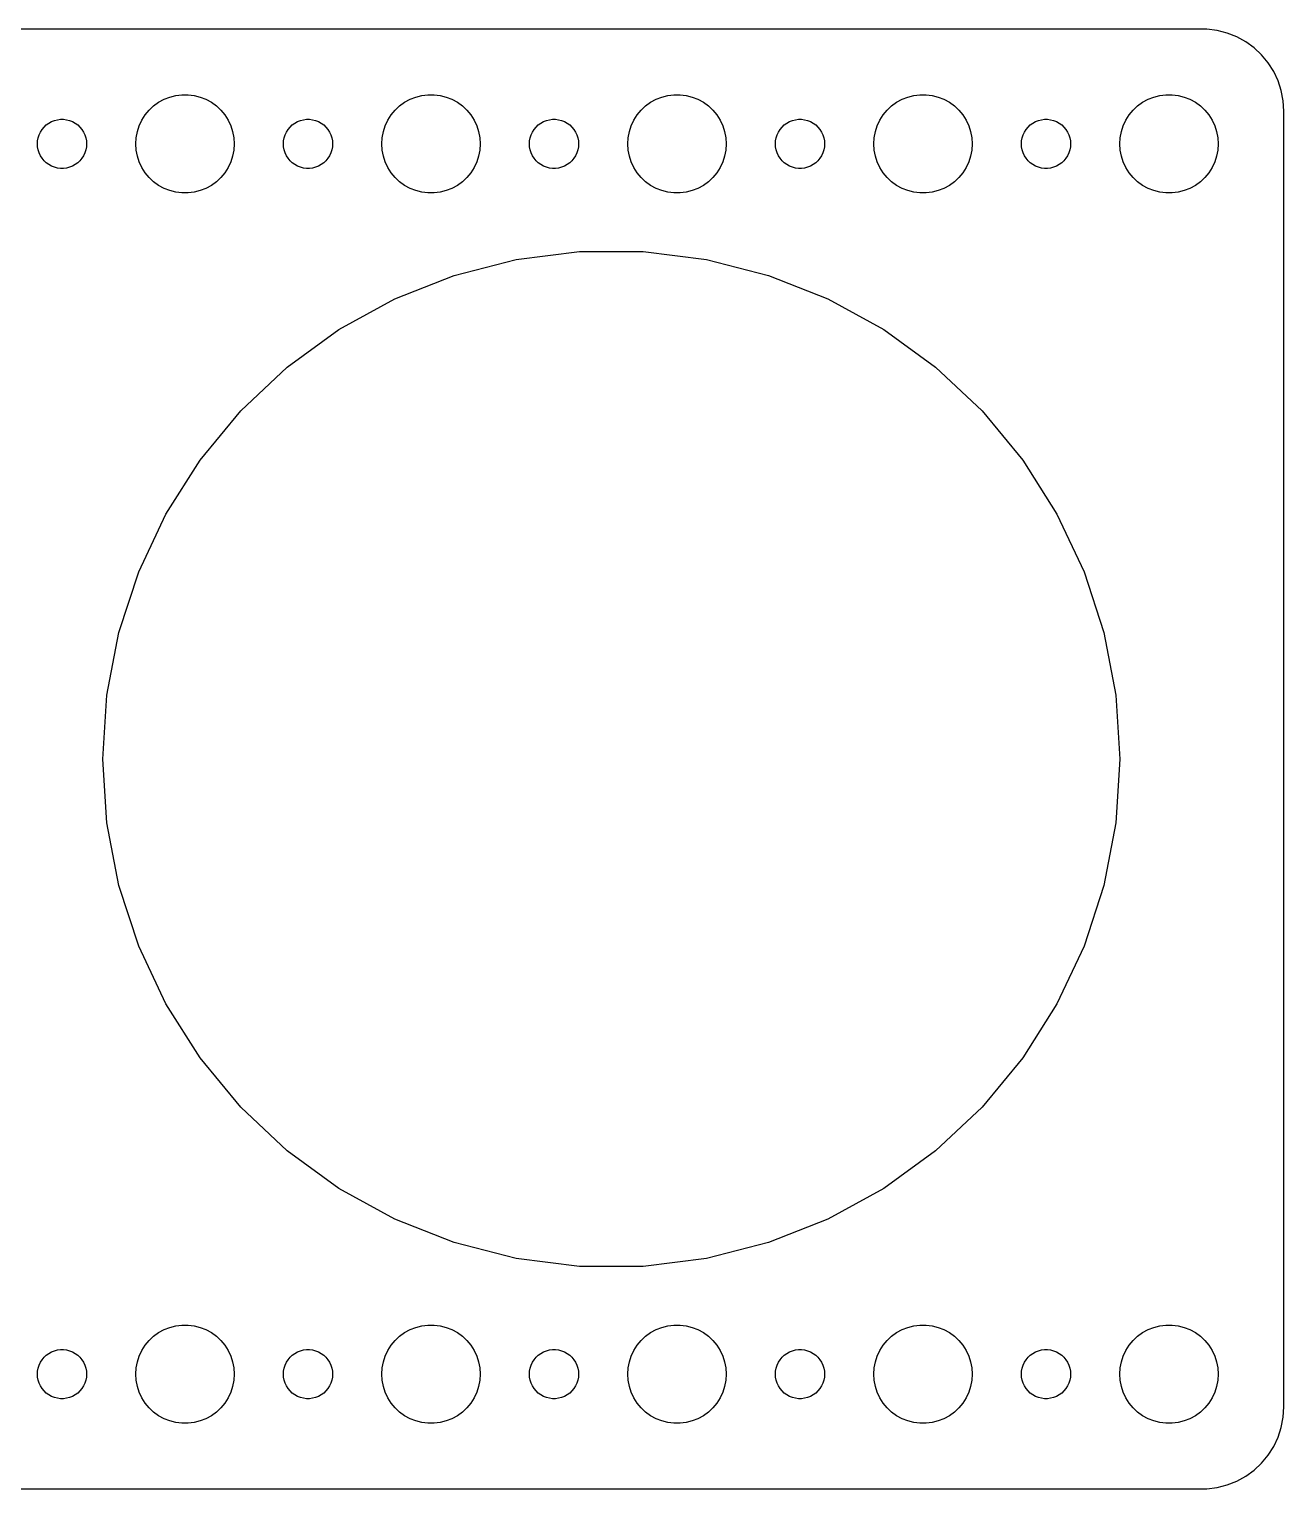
# Model space of a CAD drawing. Header units: metres. Extents: x -74 to 74, y -44 to 44.
# Drawn here: x -2 to 74.5, y -44.5 to 44.5 of the extents above; entities that cross this region are included whole.
import ezdxf

# ---------------------------------------------------------------- set-up
doc = ezdxf.new("R2010")
doc.units = ezdxf.units.M

msp = doc.modelspace()

# ---------------------------------------------------------------- linework, layer by layer
for p, q in [((69.8139, 44.4901), (-69.8139, 44.4901)), ((70.4369, 44.4114), (69.8139, 44.4901)), ((71.0451, 44.2553), (70.4369, 44.4114)), ((71.6289, 44.0241), (71.0451, 44.2553)), ((72.1791, 43.7216), (71.6289, 44.0241)), ((72.6871, 43.3526), (72.1791, 43.7216)), ((73.1448, 42.9227), (72.6871, 43.3526)), ((73.5451, 42.4389), (73.1448, 42.9227)), ((73.8815, 41.9088), (73.5451, 42.4389)), ((74.1489, 41.3406), (73.8815, 41.9088)), ((74.3429, 40.7434), (74.1489, 41.3406)), ((5.89252, 40.033), (6.22266, 40.2145)), ((6.22266, 40.2145), (6.57294, 40.3532)), ((6.57294, 40.3532), (6.93785, 40.4469)), ((6.93785, 40.4469), (7.31161, 40.4941)), ((7.31161, 40.4941), (7.68837, 40.4941)), ((7.68837, 40.4941), (8.06213, 40.4469)), ((8.06213, 40.4469), (8.42705, 40.3532)), ((8.42705, 40.3532), (8.77733, 40.2145)), ((8.77733, 40.2145), (9.10747, 40.033)), ((20.8925, 40.033), (21.2227, 40.2145)), ((21.2227, 40.2145), (21.5729, 40.3532)), ((21.5729, 40.3532), (21.9379, 40.4469)), ((21.9379, 40.4469), (22.3116, 40.4941)), ((22.3116, 40.4941), (22.6884, 40.4941)), ((22.6884, 40.4941), (23.0621, 40.4469)), ((23.0621, 40.4469), (23.427, 40.3532)), ((23.427, 40.3532), (23.7773, 40.2145)), ((23.7773, 40.2145), (24.1075, 40.033)), ((35.8925, 40.033), (36.2227, 40.2145)), ((36.2227, 40.2145), (36.5729, 40.3532)), ((36.5729, 40.3532), (36.9379, 40.4469)), ((36.9379, 40.4469), (37.3116, 40.4941)), ((37.3116, 40.4941), (37.6884, 40.4941)), ((37.6884, 40.4941), (38.0621, 40.4469)), ((38.0621, 40.4469), (38.427, 40.3532)), ((38.427, 40.3532), (38.7773, 40.2145)), ((38.7773, 40.2145), (39.1075, 40.033)), ((50.8925, 40.033), (51.2227, 40.2145)), ((51.2227, 40.2145), (51.5729, 40.3532)), ((51.5729, 40.3532), (51.9379, 40.4469)), ((51.9379, 40.4469), (52.3116, 40.4941)), ((52.3116, 40.4941), (52.6884, 40.4941)), ((52.6884, 40.4941), (53.0621, 40.4469)), ((53.0621, 40.4469), (53.427, 40.3532)), ((53.427, 40.3532), (53.7773, 40.2145)), ((53.7773, 40.2145), (54.1075, 40.033)), ((65.8925, 40.033), (66.2227, 40.2145)), ((66.2227, 40.2145), (66.573, 40.3532)), ((66.573, 40.3532), (66.9379, 40.4469)), ((66.9379, 40.4469), (67.3116, 40.4941)), ((67.3116, 40.4941), (67.6884, 40.4941)), ((67.6884, 40.4941), (68.0621, 40.4469)), ((68.0621, 40.4469), (68.427, 40.3532)), ((68.427, 40.3532), (68.7773, 40.2145)), ((68.7773, 40.2145), (69.1075, 40.033)), ((74.4606, 40.1267), (74.3429, 40.7434)), ((74.5, 39.5), (74.4606, 40.1267)), ((4.87108, 38.9453), (5.07294, 39.2634)), ((5.07294, 39.2634), (5.31308, 39.5536)), ((5.31308, 39.5536), (5.58772, 39.8115)), ((5.58772, 39.8115), (5.89252, 40.033)), ((9.10747, 40.033), (9.41226, 39.8115)), ((9.41226, 39.8115), (9.6869, 39.5536)), ((9.6869, 39.5536), (9.92705, 39.2634)), ((9.92705, 39.2634), (10.1289, 38.9453)), ((19.8711, 38.9453), (20.0729, 39.2634)), ((20.0729, 39.2634), (20.3131, 39.5536)), ((20.3131, 39.5536), (20.5877, 39.8115)), ((20.5877, 39.8115), (20.8925, 40.033)), ((24.1075, 40.033), (24.4123, 39.8115)), ((24.4123, 39.8115), (24.6869, 39.5536)), ((24.6869, 39.5536), (24.927, 39.2634)), ((24.927, 39.2634), (25.1289, 38.9453)), ((34.8711, 38.9453), (35.0729, 39.2634)), ((35.0729, 39.2634), (35.3131, 39.5536)), ((35.3131, 39.5536), (35.5877, 39.8115)), ((35.5877, 39.8115), (35.8925, 40.033)), ((39.1075, 40.033), (39.4123, 39.8115)), ((39.4123, 39.8115), (39.6869, 39.5536)), ((39.6869, 39.5536), (39.927, 39.2634)), ((39.927, 39.2634), (40.1289, 38.9453)), ((49.8711, 38.9453), (50.0729, 39.2634)), ((50.0729, 39.2634), (50.3131, 39.5536)), ((50.3131, 39.5536), (50.5877, 39.8115)), ((50.5877, 39.8115), (50.8925, 40.033)), ((54.1075, 40.033), (54.4123, 39.8115)), ((54.4123, 39.8115), (54.6869, 39.5536)), ((54.6869, 39.5536), (54.927, 39.2634)), ((54.927, 39.2634), (55.1289, 38.9453)), ((64.8711, 38.9453), (65.073, 39.2634)), ((65.073, 39.2634), (65.3131, 39.5536)), ((65.3131, 39.5536), (65.5877, 39.8115)), ((65.5877, 39.8115), (65.8925, 40.033)), ((69.1075, 40.033), (69.4123, 39.8115)), ((69.4123, 39.8115), (69.6869, 39.5536)), ((69.6869, 39.5536), (69.927, 39.2634)), ((69.927, 39.2634), (70.1289, 38.9453)), ((74.5, -39.5), (74.5, 39.5)), ((-1.31445, 38.2226), (-1.21352, 38.3817)), ((-1.21352, 38.3817), (-1.09344, 38.5268)), ((-1.09344, 38.5268), (-0.95613, 38.6558)), ((-0.95613, 38.6558), (-0.80373, 38.7665)), ((-0.80373, 38.7665), (-0.63866, 38.8572)), ((-0.63866, 38.8572), (-0.46352, 38.9266)), ((-0.46352, 38.9266), (-0.28107, 38.9734)), ((-0.28107, 38.9734), (-0.09418, 38.997)), ((-0.09418, 38.997), (0.09418, 38.997)), ((0.09418, 38.997), (0.28107, 38.9734)), ((0.28107, 38.9734), (0.46352, 38.9266)), ((0.46352, 38.9266), (0.63866, 38.8572)), ((0.63866, 38.8572), (0.80373, 38.7665)), ((0.80373, 38.7665), (0.95613, 38.6558)), ((0.95613, 38.6558), (1.09344, 38.5268)), ((1.09344, 38.5268), (1.21352, 38.3817)), ((1.21352, 38.3817), (1.31445, 38.2226)), ((4.59424, 38.2461), (4.71066, 38.6044)), ((4.71066, 38.6044), (4.87108, 38.9453)), ((10.1289, 38.9453), (10.2893, 38.6044)), ((10.2893, 38.6044), (10.4057, 38.2461)), ((13.6855, 38.2226), (13.7865, 38.3817)), ((13.7865, 38.3817), (13.9065, 38.5268)), ((13.9065, 38.5268), (14.0439, 38.6558)), ((14.0439, 38.6558), (14.1963, 38.7665)), ((14.1963, 38.7665), (14.3613, 38.8572)), ((14.3613, 38.8572), (14.5365, 38.9266)), ((14.5365, 38.9266), (14.7189, 38.9734)), ((14.7189, 38.9734), (14.9058, 38.997)), ((14.9058, 38.997), (15.0942, 38.997)), ((15.0942, 38.997), (15.2811, 38.9734)), ((15.2811, 38.9734), (15.4635, 38.9266)), ((15.4635, 38.9266), (15.6387, 38.8572)), ((15.6387, 38.8572), (15.8037, 38.7665)), ((15.8037, 38.7665), (15.9561, 38.6558)), ((15.9561, 38.6558), (16.0934, 38.5268)), ((16.0934, 38.5268), (16.2135, 38.3817)), ((16.2135, 38.3817), (16.3145, 38.2226)), ((19.5942, 38.2461), (19.7107, 38.6044)), ((19.7107, 38.6044), (19.8711, 38.9453)), ((25.1289, 38.9453), (25.2893, 38.6044)), ((25.2893, 38.6044), (25.4057, 38.2461)), ((28.6855, 38.2226), (28.7865, 38.3817)), ((28.7865, 38.3817), (28.9065, 38.5268)), ((28.9065, 38.5268), (29.0439, 38.6558)), ((29.0439, 38.6558), (29.1963, 38.7665)), ((29.1963, 38.7665), (29.3613, 38.8572)), ((29.3613, 38.8572), (29.5365, 38.9266)), ((29.5365, 38.9266), (29.7189, 38.9734)), ((29.7189, 38.9734), (29.9058, 38.997)), ((29.9058, 38.997), (30.0942, 38.997)), ((30.0942, 38.997), (30.2811, 38.9734)), ((30.2811, 38.9734), (30.4635, 38.9266)), ((30.4635, 38.9266), (30.6387, 38.8572)), ((30.6387, 38.8572), (30.8037, 38.7665)), ((30.8037, 38.7665), (30.9561, 38.6558)), ((30.9561, 38.6558), (31.0934, 38.5268)), ((31.0934, 38.5268), (31.2135, 38.3817)), ((31.2135, 38.3817), (31.3145, 38.2226)), ((34.5942, 38.2461), (34.7107, 38.6044)), ((34.7107, 38.6044), (34.8711, 38.9453)), ((40.1289, 38.9453), (40.2893, 38.6044)), ((40.2893, 38.6044), (40.4057, 38.2461)), ((43.6855, 38.2226), (43.7865, 38.3817)), ((43.7865, 38.3817), (43.9065, 38.5268)), ((43.9065, 38.5268), (44.0439, 38.6558)), ((44.0439, 38.6558), (44.1963, 38.7665)), ((44.1963, 38.7665), (44.3613, 38.8572)), ((44.3613, 38.8572), (44.5365, 38.9266)), ((44.5365, 38.9266), (44.7189, 38.9734)), ((44.7189, 38.9734), (44.9058, 38.997)), ((44.9058, 38.997), (45.0942, 38.997)), ((45.0942, 38.997), (45.2811, 38.9734)), ((45.2811, 38.9734), (45.4635, 38.9266)), ((45.4635, 38.9266), (45.6387, 38.8572)), ((45.6387, 38.8572), (45.8037, 38.7665)), ((45.8037, 38.7665), (45.9561, 38.6558)), ((45.9561, 38.6558), (46.0934, 38.5268)), ((46.0934, 38.5268), (46.2135, 38.3817)), ((46.2135, 38.3817), (46.3145, 38.2226)), ((49.5942, 38.2461), (49.7107, 38.6044)), ((49.7107, 38.6044), (49.8711, 38.9453)), ((55.1289, 38.9453), (55.2893, 38.6044)), ((55.2893, 38.6044), (55.4057, 38.2461)), ((58.6855, 38.2226), (58.7865, 38.3817)), ((58.7865, 38.3817), (58.9065, 38.5268)), ((58.9065, 38.5268), (59.0439, 38.6558)), ((59.0439, 38.6558), (59.1963, 38.7665)), ((59.1963, 38.7665), (59.3613, 38.8572)), ((59.3613, 38.8572), (59.5365, 38.9266)), ((59.5365, 38.9266), (59.7189, 38.9734)), ((59.7189, 38.9734), (59.9058, 38.997)), ((59.9058, 38.997), (60.0942, 38.997)), ((60.0942, 38.997), (60.2811, 38.9734)), ((60.2811, 38.9734), (60.4635, 38.9266)), ((60.4635, 38.9266), (60.6387, 38.8572)), ((60.6387, 38.8572), (60.8037, 38.7665)), ((60.8037, 38.7665), (60.9561, 38.6558)), ((60.9561, 38.6558), (61.0934, 38.5268)), ((61.0934, 38.5268), (61.2135, 38.3817)), ((61.2135, 38.3817), (61.3145, 38.2226)), ((64.5943, 38.2461), (64.7107, 38.6044)), ((64.7107, 38.6044), (64.8711, 38.9453)), ((70.1289, 38.9453), (70.2893, 38.6044)), ((70.2893, 38.6044), (70.4057, 38.2461)), ((-1.5, 37.5), (-1.48816, 37.688)), ((-1.48816, 37.312), (-1.5, 37.5)), ((-1.48816, 37.688), (-1.45287, 37.873)), ((-1.45287, 37.873), (-1.39465, 38.0522)), ((-1.39465, 38.0522), (-1.31445, 38.2226)), ((1.31445, 38.2226), (1.39465, 38.0522)), ((1.39465, 38.0522), (1.45287, 37.873)), ((1.45287, 37.873), (1.48816, 37.688)), ((1.48816, 37.688), (1.5, 37.5)), ((1.5, 37.5), (1.48816, 37.312)), ((4.5, 37.5), (4.52365, 37.876)), ((4.52365, 37.124), (4.5, 37.5)), ((4.52365, 37.876), (4.59424, 38.2461)), ((10.4057, 38.2461), (10.4763, 37.876)), ((10.4763, 37.876), (10.5, 37.5)), ((10.5, 37.5), (10.4763, 37.124)), ((13.5, 37.5), (13.5118, 37.688)), ((13.5118, 37.312), (13.5, 37.5)), ((13.5118, 37.688), (13.5471, 37.873)), ((13.5471, 37.873), (13.6053, 38.0522)), ((13.6053, 38.0522), (13.6855, 38.2226)), ((16.3145, 38.2226), (16.3947, 38.0522)), ((16.3947, 38.0522), (16.4529, 37.873)), ((16.4529, 37.873), (16.4882, 37.688)), ((16.4882, 37.688), (16.5, 37.5)), ((16.5, 37.5), (16.4882, 37.312)), ((19.5, 37.5), (19.5237, 37.876)), ((19.5237, 37.124), (19.5, 37.5)), ((19.5237, 37.876), (19.5942, 38.2461)), ((25.4057, 38.2461), (25.4763, 37.876)), ((25.4763, 37.876), (25.5, 37.5)), ((25.5, 37.5), (25.4763, 37.124)), ((28.5, 37.5), (28.5118, 37.688)), ((28.5118, 37.312), (28.5, 37.5)), ((28.5118, 37.688), (28.5471, 37.873)), ((28.5471, 37.873), (28.6053, 38.0522)), ((28.6053, 38.0522), (28.6855, 38.2226)), ((31.3145, 38.2226), (31.3947, 38.0522)), ((31.3947, 38.0522), (31.4529, 37.873)), ((31.4529, 37.873), (31.4882, 37.688)), ((31.4882, 37.688), (31.5, 37.5)), ((31.5, 37.5), (31.4882, 37.312)), ((34.5, 37.5), (34.5237, 37.876)), ((34.5237, 37.124), (34.5, 37.5)), ((34.5237, 37.876), (34.5942, 38.2461)), ((40.4057, 38.2461), (40.4763, 37.876)), ((40.4763, 37.876), (40.5, 37.5)), ((40.5, 37.5), (40.4763, 37.124)), ((43.5, 37.5), (43.5118, 37.688)), ((43.5118, 37.312), (43.5, 37.5)), ((43.5118, 37.688), (43.5471, 37.873)), ((43.5471, 37.873), (43.6053, 38.0522)), ((43.6053, 38.0522), (43.6855, 38.2226)), ((46.3145, 38.2226), (46.3947, 38.0522)), ((46.3947, 38.0522), (46.4529, 37.873)), ((46.4529, 37.873), (46.4882, 37.688)), ((46.4882, 37.688), (46.5, 37.5)), ((46.5, 37.5), (46.4882, 37.312)), ((49.5, 37.5), (49.5237, 37.876)), ((49.5237, 37.124), (49.5, 37.5)), ((49.5237, 37.876), (49.5942, 38.2461)), ((55.4057, 38.2461), (55.4763, 37.876)), ((55.4763, 37.876), (55.5, 37.5)), ((55.5, 37.5), (55.4763, 37.124)), ((58.5, 37.5), (58.5118, 37.688)), ((58.5118, 37.312), (58.5, 37.5)), ((58.5118, 37.688), (58.5471, 37.873)), ((58.5471, 37.873), (58.6053, 38.0522)), ((58.6053, 38.0522), (58.6855, 38.2226)), ((61.3145, 38.2226), (61.3947, 38.0522)), ((61.3947, 38.0522), (61.4529, 37.873)), ((61.4529, 37.873), (61.4882, 37.688)), ((61.4882, 37.688), (61.5, 37.5)), ((61.5, 37.5), (61.4882, 37.312)), ((64.5, 37.5), (64.5237, 37.876)), ((64.5237, 37.124), (64.5, 37.5)), ((64.5237, 37.876), (64.5943, 38.2461)), ((70.4057, 38.2461), (70.4763, 37.876)), ((70.4763, 37.876), (70.5, 37.5)), ((70.5, 37.5), (70.4763, 37.124)), ((-1.45287, 37.127), (-1.48816, 37.312)), ((-1.39465, 36.9478), (-1.45287, 37.127)), ((-1.31445, 36.7774), (-1.39465, 36.9478)), ((-1.21352, 36.6183), (-1.31445, 36.7774)), ((-1.09344, 36.4732), (-1.21352, 36.6183)), ((1.21352, 36.6183), (1.09344, 36.4732)), ((1.31445, 36.7774), (1.21352, 36.6183)), ((1.39465, 36.9478), (1.31445, 36.7774)), ((1.45287, 37.127), (1.39465, 36.9478)), ((1.48816, 37.312), (1.45287, 37.127)), ((4.59424, 36.7539), (4.52365, 37.124)), ((4.71066, 36.3956), (4.59424, 36.7539)), ((10.4057, 36.7539), (10.2893, 36.3956)), ((10.4763, 37.124), (10.4057, 36.7539)), ((13.5471, 37.127), (13.5118, 37.312)), ((13.6053, 36.9478), (13.5471, 37.127)), ((13.6855, 36.7774), (13.6053, 36.9478)), ((13.7865, 36.6183), (13.6855, 36.7774)), ((13.9065, 36.4732), (13.7865, 36.6183)), ((16.2135, 36.6183), (16.0934, 36.4732)), ((16.3145, 36.7774), (16.2135, 36.6183)), ((16.3947, 36.9478), (16.3145, 36.7774)), ((16.4529, 37.127), (16.3947, 36.9478)), ((16.4882, 37.312), (16.4529, 37.127)), ((19.5942, 36.7539), (19.5237, 37.124)), ((19.7107, 36.3956), (19.5942, 36.7539)), ((25.4057, 36.7539), (25.2893, 36.3956)), ((25.4763, 37.124), (25.4057, 36.7539)), ((28.5471, 37.127), (28.5118, 37.312)), ((28.6053, 36.9478), (28.5471, 37.127)), ((28.6855, 36.7774), (28.6053, 36.9478)), ((28.7865, 36.6183), (28.6855, 36.7774)), ((28.9065, 36.4732), (28.7865, 36.6183)), ((31.2135, 36.6183), (31.0934, 36.4732)), ((31.3145, 36.7774), (31.2135, 36.6183)), ((31.3947, 36.9478), (31.3145, 36.7774)), ((31.4529, 37.127), (31.3947, 36.9478)), ((31.4882, 37.312), (31.4529, 37.127)), ((34.5942, 36.7539), (34.5237, 37.124)), ((34.7107, 36.3956), (34.5942, 36.7539)), ((40.4057, 36.7539), (40.2893, 36.3956)), ((40.4763, 37.124), (40.4057, 36.7539)), ((43.5471, 37.127), (43.5118, 37.312)), ((43.6053, 36.9478), (43.5471, 37.127)), ((43.6855, 36.7774), (43.6053, 36.9478)), ((43.7865, 36.6183), (43.6855, 36.7774)), ((43.9065, 36.4732), (43.7865, 36.6183)), ((46.2135, 36.6183), (46.0934, 36.4732)), ((46.3145, 36.7774), (46.2135, 36.6183)), ((46.3947, 36.9478), (46.3145, 36.7774)), ((46.4529, 37.127), (46.3947, 36.9478)), ((46.4882, 37.312), (46.4529, 37.127)), ((49.5942, 36.7539), (49.5237, 37.124)), ((49.7107, 36.3956), (49.5942, 36.7539)), ((55.4057, 36.7539), (55.2893, 36.3956)), ((55.4763, 37.124), (55.4057, 36.7539)), ((58.5471, 37.127), (58.5118, 37.312)), ((58.6053, 36.9478), (58.5471, 37.127)), ((58.6855, 36.7774), (58.6053, 36.9478)), ((58.7865, 36.6183), (58.6855, 36.7774)), ((58.9065, 36.4732), (58.7865, 36.6183)), ((61.2135, 36.6183), (61.0934, 36.4732)), ((61.3145, 36.7774), (61.2135, 36.6183)), ((61.3947, 36.9478), (61.3145, 36.7774)), ((61.4529, 37.127), (61.3947, 36.9478)), ((61.4882, 37.312), (61.4529, 37.127)), ((64.5943, 36.7539), (64.5237, 37.124)), ((64.7107, 36.3956), (64.5943, 36.7539)), ((70.4057, 36.7539), (70.2893, 36.3956)), ((70.4763, 37.124), (70.4057, 36.7539)), ((-0.95613, 36.3442), (-1.09344, 36.4732)), ((-0.80373, 36.2335), (-0.95613, 36.3442)), ((-0.63866, 36.1428), (-0.80373, 36.2335)), ((-0.46352, 36.0734), (-0.63866, 36.1428)), ((-0.28107, 36.0266), (-0.46352, 36.0734)), ((-0.09418, 36.003), (-0.28107, 36.0266)), ((0.09418, 36.003), (-0.09418, 36.003)), ((0.28107, 36.0266), (0.09418, 36.003)), ((0.46352, 36.0734), (0.28107, 36.0266)), ((0.63866, 36.1428), (0.46352, 36.0734)), ((0.80373, 36.2335), (0.63866, 36.1428)), ((0.95613, 36.3442), (0.80373, 36.2335)), ((1.09344, 36.4732), (0.95613, 36.3442)), ((4.87108, 36.0547), (4.71066, 36.3956)), ((5.07294, 35.7366), (4.87108, 36.0547)), ((5.31308, 35.4464), (5.07294, 35.7366)), ((9.92705, 35.7366), (9.6869, 35.4464)), ((10.1289, 36.0547), (9.92705, 35.7366)), ((10.2893, 36.3956), (10.1289, 36.0547)), ((14.0439, 36.3442), (13.9065, 36.4732)), ((14.1963, 36.2335), (14.0439, 36.3442)), ((14.3613, 36.1428), (14.1963, 36.2335)), ((14.5365, 36.0734), (14.3613, 36.1428)), ((14.7189, 36.0266), (14.5365, 36.0734)), ((14.9058, 36.003), (14.7189, 36.0266)), ((15.0942, 36.003), (14.9058, 36.003)), ((15.2811, 36.0266), (15.0942, 36.003)), ((15.4635, 36.0734), (15.2811, 36.0266)), ((15.6387, 36.1428), (15.4635, 36.0734)), ((15.8037, 36.2335), (15.6387, 36.1428)), ((15.9561, 36.3442), (15.8037, 36.2335)), ((16.0934, 36.4732), (15.9561, 36.3442)), ((19.8711, 36.0547), (19.7107, 36.3956)), ((20.0729, 35.7366), (19.8711, 36.0547)), ((20.3131, 35.4464), (20.0729, 35.7366)), ((24.927, 35.7366), (24.6869, 35.4464)), ((25.1289, 36.0547), (24.927, 35.7366)), ((25.2893, 36.3956), (25.1289, 36.0547)), ((29.0439, 36.3442), (28.9065, 36.4732)), ((29.1963, 36.2335), (29.0439, 36.3442)), ((29.3613, 36.1428), (29.1963, 36.2335)), ((29.5365, 36.0734), (29.3613, 36.1428)), ((29.7189, 36.0266), (29.5365, 36.0734)), ((29.9058, 36.003), (29.7189, 36.0266)), ((30.0942, 36.003), (29.9058, 36.003)), ((30.2811, 36.0266), (30.0942, 36.003)), ((30.4635, 36.0734), (30.2811, 36.0266)), ((30.6387, 36.1428), (30.4635, 36.0734)), ((30.8037, 36.2335), (30.6387, 36.1428)), ((30.9561, 36.3442), (30.8037, 36.2335)), ((31.0934, 36.4732), (30.9561, 36.3442)), ((34.8711, 36.0547), (34.7107, 36.3956)), ((35.0729, 35.7366), (34.8711, 36.0547)), ((35.3131, 35.4464), (35.0729, 35.7366)), ((39.927, 35.7366), (39.6869, 35.4464)), ((40.1289, 36.0547), (39.927, 35.7366)), ((40.2893, 36.3956), (40.1289, 36.0547)), ((44.0439, 36.3442), (43.9065, 36.4732)), ((44.1963, 36.2335), (44.0439, 36.3442)), ((44.3613, 36.1428), (44.1963, 36.2335)), ((44.5365, 36.0734), (44.3613, 36.1428)), ((44.7189, 36.0266), (44.5365, 36.0734)), ((44.9058, 36.003), (44.7189, 36.0266)), ((45.0942, 36.003), (44.9058, 36.003)), ((45.2811, 36.0266), (45.0942, 36.003)), ((45.4635, 36.0734), (45.2811, 36.0266)), ((45.6387, 36.1428), (45.4635, 36.0734)), ((45.8037, 36.2335), (45.6387, 36.1428)), ((45.9561, 36.3442), (45.8037, 36.2335)), ((46.0934, 36.4732), (45.9561, 36.3442)), ((49.8711, 36.0547), (49.7107, 36.3956)), ((50.0729, 35.7366), (49.8711, 36.0547)), ((50.3131, 35.4464), (50.0729, 35.7366)), ((54.927, 35.7366), (54.6869, 35.4464)), ((55.1289, 36.0547), (54.927, 35.7366)), ((55.2893, 36.3956), (55.1289, 36.0547)), ((59.0439, 36.3442), (58.9065, 36.4732)), ((59.1963, 36.2335), (59.0439, 36.3442)), ((59.3613, 36.1428), (59.1963, 36.2335)), ((59.5365, 36.0734), (59.3613, 36.1428)), ((59.7189, 36.0266), (59.5365, 36.0734)), ((59.9058, 36.003), (59.7189, 36.0266)), ((60.0942, 36.003), (59.9058, 36.003)), ((60.2811, 36.0266), (60.0942, 36.003)), ((60.4635, 36.0734), (60.2811, 36.0266)), ((60.6387, 36.1428), (60.4635, 36.0734)), ((60.8037, 36.2335), (60.6387, 36.1428)), ((60.9561, 36.3442), (60.8037, 36.2335)), ((61.0934, 36.4732), (60.9561, 36.3442)), ((64.8711, 36.0547), (64.7107, 36.3956)), ((65.073, 35.7366), (64.8711, 36.0547)), ((65.3131, 35.4464), (65.073, 35.7366)), ((69.927, 35.7366), (69.6869, 35.4464)), ((70.1289, 36.0547), (69.927, 35.7366)), ((70.2893, 36.3956), (70.1289, 36.0547)), ((5.58772, 35.1885), (5.31308, 35.4464)), ((5.89252, 34.967), (5.58772, 35.1885)), ((6.22266, 34.7855), (5.89252, 34.967)), ((6.57294, 34.6468), (6.22266, 34.7855)), ((8.77733, 34.7855), (8.42705, 34.6468)), ((9.10747, 34.967), (8.77733, 34.7855)), ((9.41226, 35.1885), (9.10747, 34.967)), ((9.6869, 35.4464), (9.41226, 35.1885)), ((20.5877, 35.1885), (20.3131, 35.4464)), ((20.8925, 34.967), (20.5877, 35.1885)), ((21.2227, 34.7855), (20.8925, 34.967)), ((21.5729, 34.6468), (21.2227, 34.7855)), ((23.7773, 34.7855), (23.427, 34.6468)), ((24.1075, 34.967), (23.7773, 34.7855)), ((24.4123, 35.1885), (24.1075, 34.967)), ((24.6869, 35.4464), (24.4123, 35.1885)), ((35.5877, 35.1885), (35.3131, 35.4464)), ((35.8925, 34.967), (35.5877, 35.1885)), ((36.2227, 34.7855), (35.8925, 34.967)), ((36.5729, 34.6468), (36.2227, 34.7855)), ((38.7773, 34.7855), (38.427, 34.6468)), ((39.1075, 34.967), (38.7773, 34.7855)), ((39.4123, 35.1885), (39.1075, 34.967)), ((39.6869, 35.4464), (39.4123, 35.1885)), ((50.5877, 35.1885), (50.3131, 35.4464)), ((50.8925, 34.967), (50.5877, 35.1885)), ((51.2227, 34.7855), (50.8925, 34.967)), ((51.5729, 34.6468), (51.2227, 34.7855)), ((53.7773, 34.7855), (53.427, 34.6468)), ((54.1075, 34.967), (53.7773, 34.7855)), ((54.4123, 35.1885), (54.1075, 34.967)), ((54.6869, 35.4464), (54.4123, 35.1885)), ((65.5877, 35.1885), (65.3131, 35.4464)), ((65.8925, 34.967), (65.5877, 35.1885)), ((66.2227, 34.7855), (65.8925, 34.967)), ((66.573, 34.6468), (66.2227, 34.7855)), ((68.7773, 34.7855), (68.427, 34.6468)), ((69.1075, 34.967), (68.7773, 34.7855)), ((69.4123, 35.1885), (69.1075, 34.967)), ((69.6869, 35.4464), (69.4123, 35.1885)), ((6.93785, 34.5531), (6.57294, 34.6468)), ((7.31161, 34.5059), (6.93785, 34.5531)), ((7.68837, 34.5059), (7.31161, 34.5059)), ((8.06213, 34.5531), (7.68837, 34.5059)), ((8.42705, 34.6468), (8.06213, 34.5531)), ((21.9379, 34.5531), (21.5729, 34.6468)), ((22.3116, 34.5059), (21.9379, 34.5531)), ((22.6884, 34.5059), (22.3116, 34.5059)), ((23.0621, 34.5531), (22.6884, 34.5059)), ((23.427, 34.6468), (23.0621, 34.5531)), ((36.9379, 34.5531), (36.5729, 34.6468)), ((37.3116, 34.5059), (36.9379, 34.5531)), ((37.6884, 34.5059), (37.3116, 34.5059)), ((38.0621, 34.5531), (37.6884, 34.5059)), ((38.427, 34.6468), (38.0621, 34.5531)), ((51.9379, 34.5531), (51.5729, 34.6468)), ((52.3116, 34.5059), (51.9379, 34.5531)), ((52.6884, 34.5059), (52.3116, 34.5059)), ((53.0621, 34.5531), (52.6884, 34.5059)), ((53.427, 34.6468), (53.0621, 34.5531)), ((66.9379, 34.5531), (66.573, 34.6468)), ((67.3116, 34.5059), (66.9379, 34.5531)), ((67.6884, 34.5059), (67.3116, 34.5059)), ((68.0621, 34.5531), (67.6884, 34.5059)), ((68.427, 34.6468), (68.0621, 34.5531)), ((23.9205, 29.4827), (27.6912, 30.4509)), ((27.6912, 30.4509), (31.5535, 30.9388)), ((31.5535, 30.9388), (35.4465, 30.9388)), ((35.4465, 30.9388), (39.3088, 30.4509)), ((39.3088, 30.4509), (43.0795, 29.4827)), ((20.3008, 28.0496), (23.9205, 29.4827)), ((43.0795, 29.4827), (46.6992, 28.0496)), ((16.8894, 26.1742), (20.3008, 28.0496)), ((46.6992, 28.0496), (50.1106, 26.1742)), ((13.7399, 23.8859), (16.8894, 26.1742)), ((50.1106, 26.1742), (53.2601, 23.8859)), ((10.902, 21.2209), (13.7399, 23.8859)), ((53.2601, 23.8859), (56.098, 21.2209)), ((8.42047, 18.2213), (10.902, 21.2209)), ((56.098, 21.2209), (58.5795, 18.2213)), ((6.33449, 14.9344), (8.42047, 18.2213)), ((58.5795, 18.2213), (60.6655, 14.9344)), ((4.67693, 11.4118), (6.33449, 14.9344)), ((60.6655, 14.9344), (62.3231, 11.4118)), ((3.47391, 7.70938), (4.67693, 11.4118)), ((62.3231, 11.4118), (63.5261, 7.70938)), ((2.74443, 3.88533), (3.47391, 7.70938)), ((63.5261, 7.70938), (64.2556, 3.88533)), ((2.5, 0), (2.74443, 3.88533)), ((64.2556, 3.88533), (64.5, 0)), ((2.74443, -3.88533), (2.5, 0)), ((64.5, 0), (64.2556, -3.88533)), ((3.47391, -7.70938), (2.74443, -3.88533)), ((64.2556, -3.88533), (63.5261, -7.70938)), ((4.67693, -11.4118), (3.47391, -7.70938)), ((63.5261, -7.70938), (62.3231, -11.4118)), ((6.33449, -14.9344), (4.67693, -11.4118)), ((62.3231, -11.4118), (60.6655, -14.9344)), ((8.42047, -18.2213), (6.33449, -14.9344)), ((60.6655, -14.9344), (58.5795, -18.2213)), ((10.902, -21.2209), (8.42047, -18.2213)), ((58.5795, -18.2213), (56.098, -21.2209)), ((13.7399, -23.8859), (10.902, -21.2209)), ((56.098, -21.2209), (53.2601, -23.8859)), ((16.8894, -26.1742), (13.7399, -23.8859)), ((53.2601, -23.8859), (50.1106, -26.1742)), ((20.3008, -28.0496), (16.8894, -26.1742)), ((50.1106, -26.1742), (46.6992, -28.0496)), ((23.9205, -29.4827), (20.3008, -28.0496)), ((46.6992, -28.0496), (43.0795, -29.4827)), ((27.6912, -30.4509), (23.9205, -29.4827)), ((43.0795, -29.4827), (39.3088, -30.4509)), ((31.5535, -30.9388), (27.6912, -30.4509)), ((35.4465, -30.9388), (31.5535, -30.9388)), ((39.3088, -30.4509), (35.4465, -30.9388)), ((6.22266, -34.7855), (6.57294, -34.6468)), ((6.57294, -34.6468), (6.93785, -34.5531)), ((6.93785, -34.5531), (7.31161, -34.5059)), ((7.31161, -34.5059), (7.68837, -34.5059)), ((7.68837, -34.5059), (8.06213, -34.5531)), ((8.06213, -34.5531), (8.42705, -34.6468)), ((8.42705, -34.6468), (8.77733, -34.7855)), ((21.2227, -34.7855), (21.5729, -34.6468)), ((21.5729, -34.6468), (21.9379, -34.5531)), ((21.9379, -34.5531), (22.3116, -34.5059)), ((22.3116, -34.5059), (22.6884, -34.5059)), ((22.6884, -34.5059), (23.0621, -34.5531)), ((23.0621, -34.5531), (23.427, -34.6468)), ((23.427, -34.6468), (23.7773, -34.7855)), ((36.2227, -34.7855), (36.5729, -34.6468)), ((36.5729, -34.6468), (36.9379, -34.5531)), ((36.9379, -34.5531), (37.3116, -34.5059)), ((37.3116, -34.5059), (37.6884, -34.5059)), ((37.6884, -34.5059), (38.0621, -34.5531)), ((38.0621, -34.5531), (38.427, -34.6468)), ((38.427, -34.6468), (38.7773, -34.7855)), ((51.2227, -34.7855), (51.5729, -34.6468)), ((51.5729, -34.6468), (51.9379, -34.5531)), ((51.9379, -34.5531), (52.3116, -34.5059)), ((52.3116, -34.5059), (52.6884, -34.5059)), ((52.6884, -34.5059), (53.0621, -34.5531)), ((53.0621, -34.5531), (53.427, -34.6468)), ((53.427, -34.6468), (53.7773, -34.7855)), ((66.2227, -34.7855), (66.573, -34.6468)), ((66.573, -34.6468), (66.9379, -34.5531)), ((66.9379, -34.5531), (67.3116, -34.5059)), ((67.3116, -34.5059), (67.6884, -34.5059)), ((67.6884, -34.5059), (68.0621, -34.5531)), ((68.0621, -34.5531), (68.427, -34.6468)), ((68.427, -34.6468), (68.7773, -34.7855)), ((5.07294, -35.7366), (5.31308, -35.4464)), ((5.31308, -35.4464), (5.58772, -35.1885)), ((5.58772, -35.1885), (5.89252, -34.967)), ((5.89252, -34.967), (6.22266, -34.7855)), ((8.77733, -34.7855), (9.10747, -34.967)), ((9.10747, -34.967), (9.41226, -35.1885)), ((9.41226, -35.1885), (9.6869, -35.4464)), ((9.6869, -35.4464), (9.92705, -35.7366)), ((20.0729, -35.7366), (20.3131, -35.4464)), ((20.3131, -35.4464), (20.5877, -35.1885)), ((20.5877, -35.1885), (20.8925, -34.967)), ((20.8925, -34.967), (21.2227, -34.7855)), ((23.7773, -34.7855), (24.1075, -34.967)), ((24.1075, -34.967), (24.4123, -35.1885)), ((24.4123, -35.1885), (24.6869, -35.4464)), ((24.6869, -35.4464), (24.927, -35.7366)), ((35.0729, -35.7366), (35.3131, -35.4464)), ((35.3131, -35.4464), (35.5877, -35.1885)), ((35.5877, -35.1885), (35.8925, -34.967)), ((35.8925, -34.967), (36.2227, -34.7855)), ((38.7773, -34.7855), (39.1075, -34.967)), ((39.1075, -34.967), (39.4123, -35.1885)), ((39.4123, -35.1885), (39.6869, -35.4464)), ((39.6869, -35.4464), (39.927, -35.7366)), ((50.0729, -35.7366), (50.3131, -35.4464)), ((50.3131, -35.4464), (50.5877, -35.1885)), ((50.5877, -35.1885), (50.8925, -34.967)), ((50.8925, -34.967), (51.2227, -34.7855)), ((53.7773, -34.7855), (54.1075, -34.967)), ((54.1075, -34.967), (54.4123, -35.1885)), ((54.4123, -35.1885), (54.6869, -35.4464)), ((54.6869, -35.4464), (54.927, -35.7366)), ((65.073, -35.7366), (65.3131, -35.4464)), ((65.3131, -35.4464), (65.5877, -35.1885)), ((65.5877, -35.1885), (65.8925, -34.967)), ((65.8925, -34.967), (66.2227, -34.7855)), ((68.7773, -34.7855), (69.1075, -34.967)), ((69.1075, -34.967), (69.4123, -35.1885)), ((69.4123, -35.1885), (69.6869, -35.4464)), ((69.6869, -35.4464), (69.927, -35.7366)), ((-1.21352, -36.6183), (-1.09344, -36.4732)), ((-1.09344, -36.4732), (-0.95613, -36.3442)), ((-0.95613, -36.3442), (-0.80373, -36.2335)), ((-0.80373, -36.2335), (-0.63866, -36.1428)), ((-0.63866, -36.1428), (-0.46352, -36.0734)), ((-0.46352, -36.0734), (-0.28107, -36.0266)), ((-0.28107, -36.0266), (-0.09418, -36.003)), ((-0.09418, -36.003), (0.09418, -36.003)), ((0.09418, -36.003), (0.28107, -36.0266)), ((0.28107, -36.0266), (0.46352, -36.0734)), ((0.46352, -36.0734), (0.63866, -36.1428)), ((0.63866, -36.1428), (0.80373, -36.2335)), ((0.80373, -36.2335), (0.95613, -36.3442)), ((0.95613, -36.3442), (1.09344, -36.4732)), ((1.09344, -36.4732), (1.21352, -36.6183)), ((4.59424, -36.7539), (4.71066, -36.3956)), ((4.71066, -36.3956), (4.87108, -36.0547)), ((4.87108, -36.0547), (5.07294, -35.7366)), ((9.92705, -35.7366), (10.1289, -36.0547)), ((10.1289, -36.0547), (10.2893, -36.3956)), ((10.2893, -36.3956), (10.4057, -36.7539)), ((13.7865, -36.6183), (13.9065, -36.4732)), ((13.9065, -36.4732), (14.0439, -36.3442)), ((14.0439, -36.3442), (14.1963, -36.2335)), ((14.1963, -36.2335), (14.3613, -36.1428)), ((14.3613, -36.1428), (14.5365, -36.0734)), ((14.5365, -36.0734), (14.7189, -36.0266)), ((14.7189, -36.0266), (14.9058, -36.003)), ((14.9058, -36.003), (15.0942, -36.003)), ((15.0942, -36.003), (15.2811, -36.0266)), ((15.2811, -36.0266), (15.4635, -36.0734)), ((15.4635, -36.0734), (15.6387, -36.1428)), ((15.6387, -36.1428), (15.8037, -36.2335)), ((15.8037, -36.2335), (15.9561, -36.3442)), ((15.9561, -36.3442), (16.0934, -36.4732)), ((16.0934, -36.4732), (16.2135, -36.6183)), ((19.5942, -36.7539), (19.7107, -36.3956)), ((19.7107, -36.3956), (19.8711, -36.0547)), ((19.8711, -36.0547), (20.0729, -35.7366)), ((24.927, -35.7366), (25.1289, -36.0547)), ((25.1289, -36.0547), (25.2893, -36.3956)), ((25.2893, -36.3956), (25.4057, -36.7539)), ((28.7865, -36.6183), (28.9065, -36.4732)), ((28.9065, -36.4732), (29.0439, -36.3442)), ((29.0439, -36.3442), (29.1963, -36.2335)), ((29.1963, -36.2335), (29.3613, -36.1428)), ((29.3613, -36.1428), (29.5365, -36.0734)), ((29.5365, -36.0734), (29.7189, -36.0266)), ((29.7189, -36.0266), (29.9058, -36.003)), ((29.9058, -36.003), (30.0942, -36.003)), ((30.0942, -36.003), (30.2811, -36.0266)), ((30.2811, -36.0266), (30.4635, -36.0734)), ((30.4635, -36.0734), (30.6387, -36.1428)), ((30.6387, -36.1428), (30.8037, -36.2335)), ((30.8037, -36.2335), (30.9561, -36.3442)), ((30.9561, -36.3442), (31.0934, -36.4732)), ((31.0934, -36.4732), (31.2135, -36.6183)), ((34.5942, -36.7539), (34.7107, -36.3956)), ((34.7107, -36.3956), (34.8711, -36.0547)), ((34.8711, -36.0547), (35.0729, -35.7366)), ((39.927, -35.7366), (40.1289, -36.0547)), ((40.1289, -36.0547), (40.2893, -36.3956)), ((40.2893, -36.3956), (40.4057, -36.7539)), ((43.7865, -36.6183), (43.9065, -36.4732)), ((43.9065, -36.4732), (44.0439, -36.3442)), ((44.0439, -36.3442), (44.1963, -36.2335)), ((44.1963, -36.2335), (44.3613, -36.1428)), ((44.3613, -36.1428), (44.5365, -36.0734)), ((44.5365, -36.0734), (44.7189, -36.0266)), ((44.7189, -36.0266), (44.9058, -36.003)), ((44.9058, -36.003), (45.0942, -36.003)), ((45.0942, -36.003), (45.2811, -36.0266)), ((45.2811, -36.0266), (45.4635, -36.0734)), ((45.4635, -36.0734), (45.6387, -36.1428)), ((45.6387, -36.1428), (45.8037, -36.2335)), ((45.8037, -36.2335), (45.9561, -36.3442)), ((45.9561, -36.3442), (46.0934, -36.4732)), ((46.0934, -36.4732), (46.2135, -36.6183)), ((49.5942, -36.7539), (49.7107, -36.3956)), ((49.7107, -36.3956), (49.8711, -36.0547)), ((49.8711, -36.0547), (50.0729, -35.7366)), ((54.927, -35.7366), (55.1289, -36.0547)), ((55.1289, -36.0547), (55.2893, -36.3956)), ((55.2893, -36.3956), (55.4057, -36.7539)), ((58.7865, -36.6183), (58.9065, -36.4732)), ((58.9065, -36.4732), (59.0439, -36.3442)), ((59.0439, -36.3442), (59.1963, -36.2335)), ((59.1963, -36.2335), (59.3613, -36.1428)), ((59.3613, -36.1428), (59.5365, -36.0734)), ((59.5365, -36.0734), (59.7189, -36.0266)), ((59.7189, -36.0266), (59.9058, -36.003)), ((59.9058, -36.003), (60.0942, -36.003)), ((60.0942, -36.003), (60.2811, -36.0266)), ((60.2811, -36.0266), (60.4635, -36.0734)), ((60.4635, -36.0734), (60.6387, -36.1428)), ((60.6387, -36.1428), (60.8037, -36.2335)), ((60.8037, -36.2335), (60.9561, -36.3442)), ((60.9561, -36.3442), (61.0934, -36.4732)), ((61.0934, -36.4732), (61.2135, -36.6183)), ((64.5943, -36.7539), (64.7107, -36.3956)), ((64.7107, -36.3956), (64.8711, -36.0547)), ((64.8711, -36.0547), (65.073, -35.7366)), ((69.927, -35.7366), (70.1289, -36.0547)), ((70.1289, -36.0547), (70.2893, -36.3956)), ((70.2893, -36.3956), (70.4057, -36.7539)), ((-1.5, -37.5), (-1.48816, -37.312)), ((-1.48816, -37.312), (-1.45287, -37.127)), ((-1.45287, -37.127), (-1.39465, -36.9478)), ((-1.39465, -36.9478), (-1.31445, -36.7774)), ((-1.31445, -36.7774), (-1.21352, -36.6183)), ((1.21352, -36.6183), (1.31445, -36.7774)), ((1.31445, -36.7774), (1.39465, -36.9478)), ((1.39465, -36.9478), (1.45287, -37.127)), ((1.45287, -37.127), (1.48816, -37.312)), ((1.48816, -37.312), (1.5, -37.5)), ((4.5, -37.5), (4.52365, -37.124)), ((4.52365, -37.124), (4.59424, -36.7539)), ((10.4057, -36.7539), (10.4763, -37.124)), ((10.4763, -37.124), (10.5, -37.5)), ((13.5, -37.5), (13.5118, -37.312)), ((13.5118, -37.312), (13.5471, -37.127)), ((13.5471, -37.127), (13.6053, -36.9478)), ((13.6053, -36.9478), (13.6855, -36.7774)), ((13.6855, -36.7774), (13.7865, -36.6183)), ((16.2135, -36.6183), (16.3145, -36.7774)), ((16.3145, -36.7774), (16.3947, -36.9478)), ((16.3947, -36.9478), (16.4529, -37.127)), ((16.4529, -37.127), (16.4882, -37.312)), ((16.4882, -37.312), (16.5, -37.5)), ((19.5, -37.5), (19.5237, -37.124)), ((19.5237, -37.124), (19.5942, -36.7539)), ((25.4057, -36.7539), (25.4763, -37.124)), ((25.4763, -37.124), (25.5, -37.5)), ((28.5, -37.5), (28.5118, -37.312)), ((28.5118, -37.312), (28.5471, -37.127)), ((28.5471, -37.127), (28.6053, -36.9478)), ((28.6053, -36.9478), (28.6855, -36.7774)), ((28.6855, -36.7774), (28.7865, -36.6183)), ((31.2135, -36.6183), (31.3145, -36.7774)), ((31.3145, -36.7774), (31.3947, -36.9478)), ((31.3947, -36.9478), (31.4529, -37.127)), ((31.4529, -37.127), (31.4882, -37.312)), ((31.4882, -37.312), (31.5, -37.5)), ((34.5, -37.5), (34.5237, -37.124)), ((34.5237, -37.124), (34.5942, -36.7539)), ((40.4057, -36.7539), (40.4763, -37.124)), ((40.4763, -37.124), (40.5, -37.5)), ((43.5, -37.5), (43.5118, -37.312)), ((43.5118, -37.312), (43.5471, -37.127)), ((43.5471, -37.127), (43.6053, -36.9478)), ((43.6053, -36.9478), (43.6855, -36.7774)), ((43.6855, -36.7774), (43.7865, -36.6183)), ((46.2135, -36.6183), (46.3145, -36.7774)), ((46.3145, -36.7774), (46.3947, -36.9478)), ((46.3947, -36.9478), (46.4529, -37.127)), ((46.4529, -37.127), (46.4882, -37.312)), ((46.4882, -37.312), (46.5, -37.5)), ((49.5, -37.5), (49.5237, -37.124)), ((49.5237, -37.124), (49.5942, -36.7539)), ((55.4057, -36.7539), (55.4763, -37.124)), ((55.4763, -37.124), (55.5, -37.5)), ((58.5, -37.5), (58.5118, -37.312)), ((58.5118, -37.312), (58.5471, -37.127)), ((58.5471, -37.127), (58.6053, -36.9478)), ((58.6053, -36.9478), (58.6855, -36.7774)), ((58.6855, -36.7774), (58.7865, -36.6183)), ((61.2135, -36.6183), (61.3145, -36.7774)), ((61.3145, -36.7774), (61.3947, -36.9478)), ((61.3947, -36.9478), (61.4529, -37.127)), ((61.4529, -37.127), (61.4882, -37.312)), ((61.4882, -37.312), (61.5, -37.5)), ((64.5, -37.5), (64.5237, -37.124)), ((64.5237, -37.124), (64.5943, -36.7539)), ((70.4057, -36.7539), (70.4763, -37.124)), ((70.4763, -37.124), (70.5, -37.5)), ((-1.48816, -37.688), (-1.5, -37.5)), ((-1.45287, -37.873), (-1.48816, -37.688)), ((-1.39465, -38.0522), (-1.45287, -37.873)), ((-1.31445, -38.2226), (-1.39465, -38.0522)), ((-1.21352, -38.3817), (-1.31445, -38.2226)), ((1.31445, -38.2226), (1.21352, -38.3817)), ((1.39465, -38.0522), (1.31445, -38.2226)), ((1.45287, -37.873), (1.39465, -38.0522)), ((1.48816, -37.688), (1.45287, -37.873)), ((1.5, -37.5), (1.48816, -37.688)), ((4.52365, -37.876), (4.5, -37.5)), ((4.59424, -38.2461), (4.52365, -37.876)), ((4.71066, -38.6044), (4.59424, -38.2461)), ((10.4057, -38.2461), (10.2893, -38.6044)), ((10.4763, -37.876), (10.4057, -38.2461)), ((10.5, -37.5), (10.4763, -37.876)), ((13.5118, -37.688), (13.5, -37.5)), ((13.5471, -37.873), (13.5118, -37.688)), ((13.6053, -38.0522), (13.5471, -37.873)), ((13.6855, -38.2226), (13.6053, -38.0522)), ((13.7865, -38.3817), (13.6855, -38.2226)), ((16.3145, -38.2226), (16.2135, -38.3817)), ((16.3947, -38.0522), (16.3145, -38.2226)), ((16.4529, -37.873), (16.3947, -38.0522)), ((16.4882, -37.688), (16.4529, -37.873)), ((16.5, -37.5), (16.4882, -37.688)), ((19.5237, -37.876), (19.5, -37.5)), ((19.5942, -38.2461), (19.5237, -37.876)), ((19.7107, -38.6044), (19.5942, -38.2461)), ((25.4057, -38.2461), (25.2893, -38.6044)), ((25.4763, -37.876), (25.4057, -38.2461)), ((25.5, -37.5), (25.4763, -37.876)), ((28.5118, -37.688), (28.5, -37.5)), ((28.5471, -37.873), (28.5118, -37.688)), ((28.6053, -38.0522), (28.5471, -37.873)), ((28.6855, -38.2226), (28.6053, -38.0522)), ((28.7865, -38.3817), (28.6855, -38.2226)), ((31.3145, -38.2226), (31.2135, -38.3817)), ((31.3947, -38.0522), (31.3145, -38.2226)), ((31.4529, -37.873), (31.3947, -38.0522)), ((31.4882, -37.688), (31.4529, -37.873)), ((31.5, -37.5), (31.4882, -37.688)), ((34.5237, -37.876), (34.5, -37.5)), ((34.5942, -38.2461), (34.5237, -37.876)), ((34.7107, -38.6044), (34.5942, -38.2461)), ((40.4057, -38.2461), (40.2893, -38.6044)), ((40.4763, -37.876), (40.4057, -38.2461)), ((40.5, -37.5), (40.4763, -37.876)), ((43.5118, -37.688), (43.5, -37.5)), ((43.5471, -37.873), (43.5118, -37.688)), ((43.6053, -38.0522), (43.5471, -37.873)), ((43.6855, -38.2226), (43.6053, -38.0522)), ((43.7865, -38.3817), (43.6855, -38.2226)), ((46.3145, -38.2226), (46.2135, -38.3817)), ((46.3947, -38.0522), (46.3145, -38.2226)), ((46.4529, -37.873), (46.3947, -38.0522)), ((46.4882, -37.688), (46.4529, -37.873)), ((46.5, -37.5), (46.4882, -37.688)), ((49.5237, -37.876), (49.5, -37.5)), ((49.5942, -38.2461), (49.5237, -37.876)), ((49.7107, -38.6044), (49.5942, -38.2461)), ((55.4057, -38.2461), (55.2893, -38.6044)), ((55.4763, -37.876), (55.4057, -38.2461)), ((55.5, -37.5), (55.4763, -37.876)), ((58.5118, -37.688), (58.5, -37.5)), ((58.5471, -37.873), (58.5118, -37.688)), ((58.6053, -38.0522), (58.5471, -37.873)), ((58.6855, -38.2226), (58.6053, -38.0522)), ((58.7865, -38.3817), (58.6855, -38.2226)), ((61.3145, -38.2226), (61.2135, -38.3817)), ((61.3947, -38.0522), (61.3145, -38.2226)), ((61.4529, -37.873), (61.3947, -38.0522)), ((61.4882, -37.688), (61.4529, -37.873)), ((61.5, -37.5), (61.4882, -37.688)), ((64.5237, -37.876), (64.5, -37.5)), ((64.5943, -38.2461), (64.5237, -37.876)), ((64.7107, -38.6044), (64.5943, -38.2461)), ((70.4057, -38.2461), (70.2893, -38.6044)), ((70.4763, -37.876), (70.4057, -38.2461)), ((70.5, -37.5), (70.4763, -37.876)), ((-1.09344, -38.5268), (-1.21352, -38.3817)), ((-0.95613, -38.6558), (-1.09344, -38.5268)), ((-0.80373, -38.7665), (-0.95613, -38.6558)), ((-0.63866, -38.8572), (-0.80373, -38.7665)), ((-0.46352, -38.9266), (-0.63866, -38.8572)), ((-0.28107, -38.9734), (-0.46352, -38.9266)), ((-0.09418, -38.997), (-0.28107, -38.9734)), ((0.09418, -38.997), (-0.09418, -38.997)), ((0.28107, -38.9734), (0.09418, -38.997)), ((0.46352, -38.9266), (0.28107, -38.9734)), ((0.63866, -38.8572), (0.46352, -38.9266)), ((0.80373, -38.7665), (0.63866, -38.8572)), ((0.95613, -38.6558), (0.80373, -38.7665)), ((1.09344, -38.5268), (0.95613, -38.6558)), ((1.21352, -38.3817), (1.09344, -38.5268)), ((4.87108, -38.9453), (4.71066, -38.6044)), ((5.07294, -39.2634), (4.87108, -38.9453)), ((10.1289, -38.9453), (9.92705, -39.2634)), ((10.2893, -38.6044), (10.1289, -38.9453)), ((13.9065, -38.5268), (13.7865, -38.3817)), ((14.0439, -38.6558), (13.9065, -38.5268)), ((14.1963, -38.7665), (14.0439, -38.6558)), ((14.3613, -38.8572), (14.1963, -38.7665)), ((14.5365, -38.9266), (14.3613, -38.8572)), ((14.7189, -38.9734), (14.5365, -38.9266)), ((14.9058, -38.997), (14.7189, -38.9734)), ((15.0942, -38.997), (14.9058, -38.997)), ((15.2811, -38.9734), (15.0942, -38.997)), ((15.4635, -38.9266), (15.2811, -38.9734)), ((15.6387, -38.8572), (15.4635, -38.9266)), ((15.8037, -38.7665), (15.6387, -38.8572)), ((15.9561, -38.6558), (15.8037, -38.7665)), ((16.0934, -38.5268), (15.9561, -38.6558)), ((16.2135, -38.3817), (16.0934, -38.5268)), ((19.8711, -38.9453), (19.7107, -38.6044)), ((20.0729, -39.2634), (19.8711, -38.9453)), ((25.1289, -38.9453), (24.927, -39.2634)), ((25.2893, -38.6044), (25.1289, -38.9453)), ((28.9065, -38.5268), (28.7865, -38.3817)), ((29.0439, -38.6558), (28.9065, -38.5268)), ((29.1963, -38.7665), (29.0439, -38.6558)), ((29.3613, -38.8572), (29.1963, -38.7665)), ((29.5365, -38.9266), (29.3613, -38.8572)), ((29.7189, -38.9734), (29.5365, -38.9266)), ((29.9058, -38.997), (29.7189, -38.9734)), ((30.0942, -38.997), (29.9058, -38.997)), ((30.2811, -38.9734), (30.0942, -38.997)), ((30.4635, -38.9266), (30.2811, -38.9734)), ((30.6387, -38.8572), (30.4635, -38.9266)), ((30.8037, -38.7665), (30.6387, -38.8572)), ((30.9561, -38.6558), (30.8037, -38.7665)), ((31.0934, -38.5268), (30.9561, -38.6558)), ((31.2135, -38.3817), (31.0934, -38.5268)), ((34.8711, -38.9453), (34.7107, -38.6044)), ((35.0729, -39.2634), (34.8711, -38.9453)), ((40.1289, -38.9453), (39.927, -39.2634)), ((40.2893, -38.6044), (40.1289, -38.9453)), ((43.9065, -38.5268), (43.7865, -38.3817)), ((44.0439, -38.6558), (43.9065, -38.5268)), ((44.1963, -38.7665), (44.0439, -38.6558)), ((44.3613, -38.8572), (44.1963, -38.7665)), ((44.5365, -38.9266), (44.3613, -38.8572)), ((44.7189, -38.9734), (44.5365, -38.9266)), ((44.9058, -38.997), (44.7189, -38.9734)), ((45.0942, -38.997), (44.9058, -38.997)), ((45.2811, -38.9734), (45.0942, -38.997)), ((45.4635, -38.9266), (45.2811, -38.9734)), ((45.6387, -38.8572), (45.4635, -38.9266)), ((45.8037, -38.7665), (45.6387, -38.8572)), ((45.9561, -38.6558), (45.8037, -38.7665)), ((46.0934, -38.5268), (45.9561, -38.6558)), ((46.2135, -38.3817), (46.0934, -38.5268)), ((49.8711, -38.9453), (49.7107, -38.6044)), ((50.0729, -39.2634), (49.8711, -38.9453)), ((55.1289, -38.9453), (54.927, -39.2634)), ((55.2893, -38.6044), (55.1289, -38.9453)), ((58.9065, -38.5268), (58.7865, -38.3817)), ((59.0439, -38.6558), (58.9065, -38.5268)), ((59.1963, -38.7665), (59.0439, -38.6558)), ((59.3613, -38.8572), (59.1963, -38.7665)), ((59.5365, -38.9266), (59.3613, -38.8572)), ((59.7189, -38.9734), (59.5365, -38.9266)), ((59.9058, -38.997), (59.7189, -38.9734)), ((60.0942, -38.997), (59.9058, -38.997)), ((60.2811, -38.9734), (60.0942, -38.997)), ((60.4635, -38.9266), (60.2811, -38.9734)), ((60.6387, -38.8572), (60.4635, -38.9266)), ((60.8037, -38.7665), (60.6387, -38.8572)), ((60.9561, -38.6558), (60.8037, -38.7665)), ((61.0934, -38.5268), (60.9561, -38.6558)), ((61.2135, -38.3817), (61.0934, -38.5268)), ((64.8711, -38.9453), (64.7107, -38.6044)), ((65.073, -39.2634), (64.8711, -38.9453)), ((70.1289, -38.9453), (69.927, -39.2634)), ((70.2893, -38.6044), (70.1289, -38.9453)), ((5.31308, -39.5536), (5.07294, -39.2634)), ((5.58772, -39.8115), (5.31308, -39.5536)), ((5.89252, -40.033), (5.58772, -39.8115)), ((6.22266, -40.2145), (5.89252, -40.033)), ((9.10747, -40.033), (8.77733, -40.2145)), ((9.41226, -39.8115), (9.10747, -40.033)), ((9.6869, -39.5536), (9.41226, -39.8115)), ((9.92705, -39.2634), (9.6869, -39.5536)), ((20.3131, -39.5536), (20.0729, -39.2634)), ((20.5877, -39.8115), (20.3131, -39.5536)), ((20.8925, -40.033), (20.5877, -39.8115)), ((21.2227, -40.2145), (20.8925, -40.033)), ((24.1075, -40.033), (23.7773, -40.2145)), ((24.4123, -39.8115), (24.1075, -40.033)), ((24.6869, -39.5536), (24.4123, -39.8115)), ((24.927, -39.2634), (24.6869, -39.5536)), ((35.3131, -39.5536), (35.0729, -39.2634)), ((35.5877, -39.8115), (35.3131, -39.5536)), ((35.8925, -40.033), (35.5877, -39.8115)), ((36.2227, -40.2145), (35.8925, -40.033)), ((39.1075, -40.033), (38.7773, -40.2145)), ((39.4123, -39.8115), (39.1075, -40.033)), ((39.6869, -39.5536), (39.4123, -39.8115)), ((39.927, -39.2634), (39.6869, -39.5536)), ((50.3131, -39.5536), (50.0729, -39.2634)), ((50.5877, -39.8115), (50.3131, -39.5536)), ((50.8925, -40.033), (50.5877, -39.8115)), ((51.2227, -40.2145), (50.8925, -40.033)), ((54.1075, -40.033), (53.7773, -40.2145)), ((54.4123, -39.8115), (54.1075, -40.033)), ((54.6869, -39.5536), (54.4123, -39.8115)), ((54.927, -39.2634), (54.6869, -39.5536)), ((65.3131, -39.5536), (65.073, -39.2634)), ((65.5877, -39.8115), (65.3131, -39.5536)), ((65.8925, -40.033), (65.5877, -39.8115)), ((66.2227, -40.2145), (65.8925, -40.033)), ((69.1075, -40.033), (68.7773, -40.2145)), ((69.4123, -39.8115), (69.1075, -40.033)), ((69.6869, -39.5536), (69.4123, -39.8115)), ((69.927, -39.2634), (69.6869, -39.5536)), ((74.4606, -40.1267), (74.5, -39.5)), ((6.57294, -40.3532), (6.22266, -40.2145)), ((6.93785, -40.4469), (6.57294, -40.3532)), ((7.31161, -40.4941), (6.93785, -40.4469)), ((7.68837, -40.4941), (7.31161, -40.4941)), ((8.06213, -40.4469), (7.68837, -40.4941)), ((8.42705, -40.3532), (8.06213, -40.4469)), ((8.77733, -40.2145), (8.42705, -40.3532)), ((21.5729, -40.3532), (21.2227, -40.2145)), ((21.9379, -40.4469), (21.5729, -40.3532)), ((22.3116, -40.4941), (21.9379, -40.4469)), ((22.6884, -40.4941), (22.3116, -40.4941)), ((23.0621, -40.4469), (22.6884, -40.4941)), ((23.427, -40.3532), (23.0621, -40.4469)), ((23.7773, -40.2145), (23.427, -40.3532)), ((36.5729, -40.3532), (36.2227, -40.2145)), ((36.9379, -40.4469), (36.5729, -40.3532)), ((37.3116, -40.4941), (36.9379, -40.4469)), ((37.6884, -40.4941), (37.3116, -40.4941)), ((38.0621, -40.4469), (37.6884, -40.4941)), ((38.427, -40.3532), (38.0621, -40.4469)), ((38.7773, -40.2145), (38.427, -40.3532)), ((51.5729, -40.3532), (51.2227, -40.2145)), ((51.9379, -40.4469), (51.5729, -40.3532)), ((52.3116, -40.4941), (51.9379, -40.4469)), ((52.6884, -40.4941), (52.3116, -40.4941)), ((53.0621, -40.4469), (52.6884, -40.4941)), ((53.427, -40.3532), (53.0621, -40.4469)), ((53.7773, -40.2145), (53.427, -40.3532)), ((66.573, -40.3532), (66.2227, -40.2145)), ((66.9379, -40.4469), (66.573, -40.3532)), ((67.3116, -40.4941), (66.9379, -40.4469)), ((67.6884, -40.4941), (67.3116, -40.4941)), ((68.0621, -40.4469), (67.6884, -40.4941)), ((68.427, -40.3532), (68.0621, -40.4469)), ((68.7773, -40.2145), (68.427, -40.3532)), ((74.1489, -41.3406), (74.3429, -40.7434)), ((74.3429, -40.7434), (74.4606, -40.1267)), ((73.8815, -41.9088), (74.1489, -41.3406)), ((73.1448, -42.9227), (73.5451, -42.4389)), ((73.5451, -42.4389), (73.8815, -41.9088)), ((72.1791, -43.7216), (72.6871, -43.3526)), ((72.6871, -43.3526), (73.1448, -42.9227)), ((-69.8139, -44.4901), (69.8139, -44.4901)), ((69.8139, -44.4901), (70.4369, -44.4114)), ((70.4369, -44.4114), (71.0451, -44.2553)), ((71.0451, -44.2553), (71.6289, -44.0241)), ((71.6289, -44.0241), (72.1791, -43.7216))]:
    msp.add_line(p, q)

doc.saveas('drawing.dxf')
